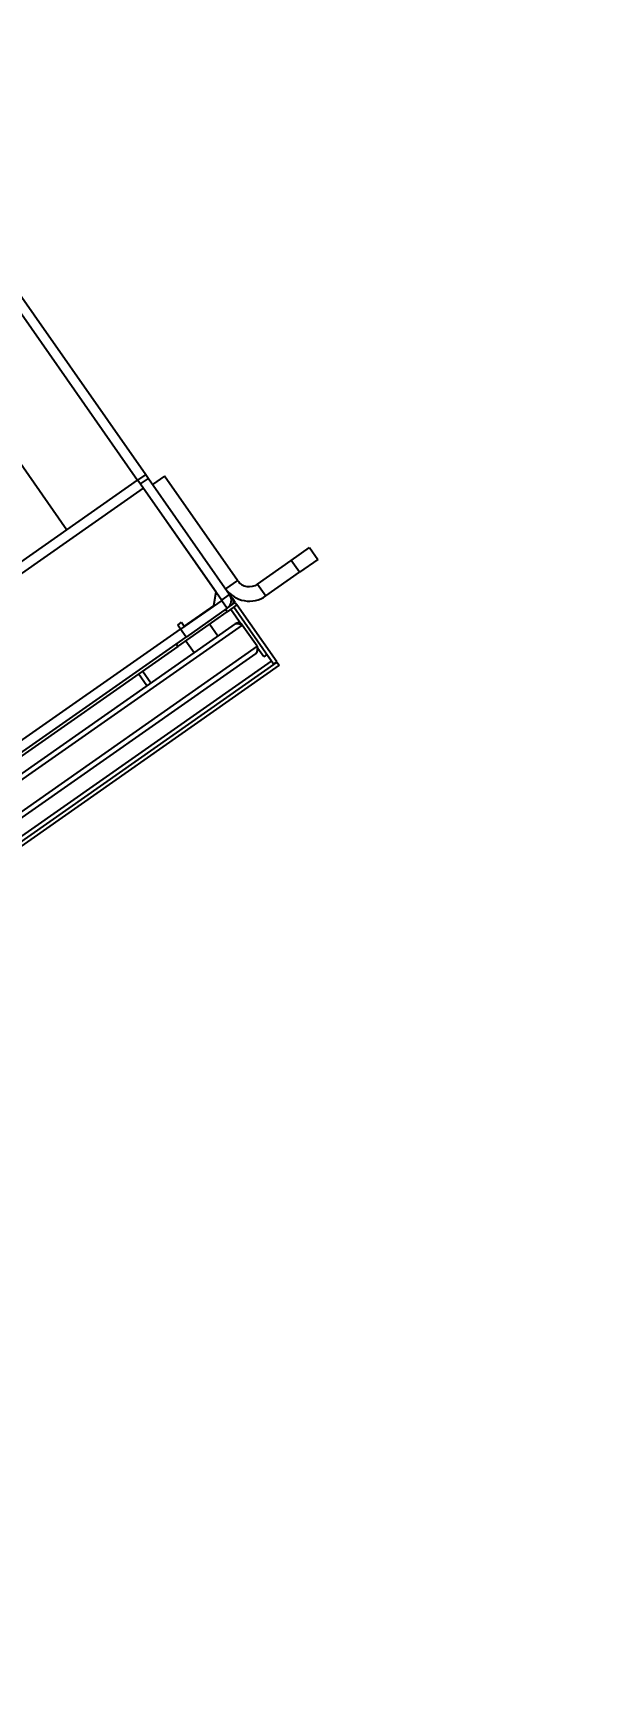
# Model space of a CAD drawing. Header units: millimetres. Extents: x 152904052 to 153933663, y 538271515 to 539240469.
# Drawn here: x 153453360 to 153453592, y 538569557 to 538570242 of the extents above; entities that cross this region are included whole.
import ezdxf
from ezdxf.enums import TextEntityAlignment as Align

# ---------------------------------------------------------------- set-up
doc = ezdxf.new("R2010")
doc.units = ezdxf.units.MM
doc.layers.add('POWR', color=5, linetype='Continuous')
doc.layers.add('TEXT', color=7, linetype='Continuous')
doc.styles.get("Standard").update_dxf_attribs({"font": 'Gulim.ttf'})

msp = doc.modelspace()

# ---------------------------------------------------------------- linework, layer by layer
at = {"layer": 'POWR', "color": 7}
for p, q in [((153452932.96, 538570727.46), (153453403.3, 538570055.76)), ((153452936.32, 538570729.81), (153453406.66, 538570058.11)), ((153452903.56, 538570706.87), (153453373.89, 538570035.16)), ((153453406.66, 538570058.11), (153453403.3, 538570055.76)), ((153453406.66, 538570058.11), (153453407.8, 538570056.47)), ((153453414.44, 538570057.45), (153453409.52, 538570054.01)), ((153453444.84, 538570014.04), (153453414.44, 538570057.45)), ((153451610.15, 538568795.17), (153453405.73, 538570052.45)), ((153453373.89, 538570035.16), (153453403.3, 538570055.76)), ((153453403.38, 538570055.81), (153453404.53, 538570054.17)), ((153453404.53, 538570054.17), (153453407.8, 538570056.47)), ((153453404.53, 538570054.17), (153453438.31, 538570005.93)), ((153453405.73, 538570052.45), (153453435.96, 538570009.28)), ((153453407.8, 538570056.47), (153453441.59, 538570008.22)), ((153452528.12, 538569442.95), (153453373.89, 538570035.16)), ((153453467.19, 538570022.37), (153453474.86, 538570027.73)), ((153453478.3, 538570022.82), (153453470.63, 538570017.45)), ((153453474.86, 538570027.73), (153453478.3, 538570022.82)), ((153453453.19, 538570012.56), (153453467.19, 538570022.37)), ((153453456.64, 538570007.65), (153453470.63, 538570017.45)), ((153453470.63, 538570017.45), (153453467.19, 538570022.37)), ((153453434.98, 538570003.71), (153453435.96, 538570009.28)), ((153453444.84, 538570014.04), (153453439.92, 538570010.6)), ((153453453.19, 538570012.56), (153453456.64, 538570007.65)), ((153453438.29, 538570005.79), (153453421.17, 538569993.8)), ((153453434.98, 538570003.71), (153453422.69, 538569995.11)), ((153453440.58, 538570002.51), (153453423.46, 538569990.52)), ((153453438.29, 538570005.79), (153453440.58, 538570002.51)), ((153453438.31, 538570005.93), (153453441.59, 538570008.22)), ((153453440.53, 538570001.01), (153453439.84, 538570001.99)), ((153453444.63, 538570003.88), (153453440.53, 538570001.01)), ((153453440.58, 538570002.51), (153453443.94, 538570004.86)), ((153453441.59, 538570008.22), (153453442.85, 538570006.42)), ((153453441.92, 538570004.08), (153453442.22, 538570003.66)), ((153453446.48, 538569995.65), (153453442.01, 538570002.04)), ((153453442.32, 538570006.05), (153453442.85, 538570006.42)), ((153453443.94, 538570004.86), (153453442.85, 538570006.42)), ((153453459.89, 538569979.29), (153453443.32, 538570002.96)), ((153453443.94, 538570004.86), (153453444.63, 538570003.88)), ((153453461.2, 538569980.21), (153453444.63, 538570003.88)), ((153453446.82, 538569995.52), (153452550.66, 538569368.03)), ((153453443.83, 538569996), (153452551.24, 538569371)), ((153453419.96, 538569995.52), (153453421.6, 538569996.67)), ((153453421.11, 538569993.88), (153453419.96, 538569995.52)), ((153453420.05, 538569986.67), (153453440.53, 538570001.01)), ((153453421.6, 538569996.67), (153453422.69, 538569995.11)), ((153453436.6, 538569990.93), (153453433.16, 538569995.85)), ((153453443.89, 538569996.04), (153453443.83, 538569996)), ((153453453.01, 538569986.68), (153453446.82, 538569995.52)), ((153451659.93, 538568760.69), (153453421.11, 538569993.88)), ((153451662.28, 538568757.33), (153453423.46, 538569990.52)), ((153453421.11, 538569993.88), (153453421.17, 538569993.8)), ((153453423.46, 538569990.52), (153453421.17, 538569993.8)), ((153453423.33, 538569988.97), (153453426.77, 538569984.05)), ((153453453.01, 538569986.68), (153452556.86, 538569359.18)), ((153453452.49, 538569983.75), (153452559.78, 538569358.67)), ((153453420.05, 538569986.67), (153452570.18, 538569391.59)), ((153453419.36, 538569987.65), (153453420.05, 538569986.67)), ((153453455.77, 538569982.38), (153453453.36, 538569985.83)), ((153453457.08, 538569983.3), (153453455.77, 538569982.38)), ((153453459.03, 538569980.52), (153453457.08, 538569983.3)), ((153453462.18, 538569978.81), (153452561.11, 538569347.88)), ((153453461.26, 538569980.12), (153453301.69, 538569868.39)), ((153453305.22, 538569872.81), (153453459.03, 538569980.52)), ((153453407.11, 538569970.29), (153453403.67, 538569975.2)), ((153453408.75, 538569971.43), (153453405.31, 538569976.35)), ((153453459.89, 538569979.29), (153453461.2, 538569980.21)), ((153453459.89, 538569979.29), (153453459.95, 538569979.21)), ((153453461.26, 538569980.12), (153453462.18, 538569978.81))]:
    msp.add_line(p, q, dxfattribs=at)
for centre, radius, start, end in [((153453449.75, 538570017.48), 12, 214.99999, 304.99999), ((153453449.75, 538570017.48), 6, 214.99999, 304.99999), ((153453438.23, 538570005.87), 0.1, 304.99999, 34.99999), ((153453438.23, 538570005.87), 4.1, 304.99999, 34.99999), ((153453441.13, 538570005.21), 2.1, 330.20877, 34.99999), ((153453451.29, 538569985.47), 2.1, 304.99999, 34.99999)]:
    msp.add_arc(centre, radius, start, end, dxfattribs=at)
for points in [[(153453443.83, 538569996), (153453444, 538569996.08), (153453444.33, 538569996.23), (153453445.05, 538569996.15), (153453445.9, 538569995.89), (153453446.51, 538569995.64), (153453446.82, 538569995.52)], [(153453446.82, 538569995.52), (153453446.63, 538569995.73), (153453446.26, 538569996.15), (153453445.47, 538569996.44), (153453444.62, 538569996.43), (153453444.13, 538569996.17), (153453443.89, 538569996.04)]]:
    msp.add_open_spline(points, degree=3, dxfattribs=at)
msp.add_open_spline([(153453453.01, 538569986.68), (153453453.02, 538569986.38), (153453453.05, 538569985.74), (153453453.03, 538569984.87), (153453452.88, 538569984.15), (153453452.62, 538569983.88), (153453452.49, 538569983.75)], degree=3, knots=[0, 0, 0, 0, 0.230728, 0.485563, 0.740459, 1, 1, 1, 1], dxfattribs=at)

# ---------------------------------------------------------------- texts
at = {"layer": 'TEXT'}
msp.add_text('전기실#CD', height=4550, rotation=34.99992, dxfattribs=at).set_placement((153466474.48, 538561025.28), align=Align.CENTER)

doc.saveas('drawing.dxf')
